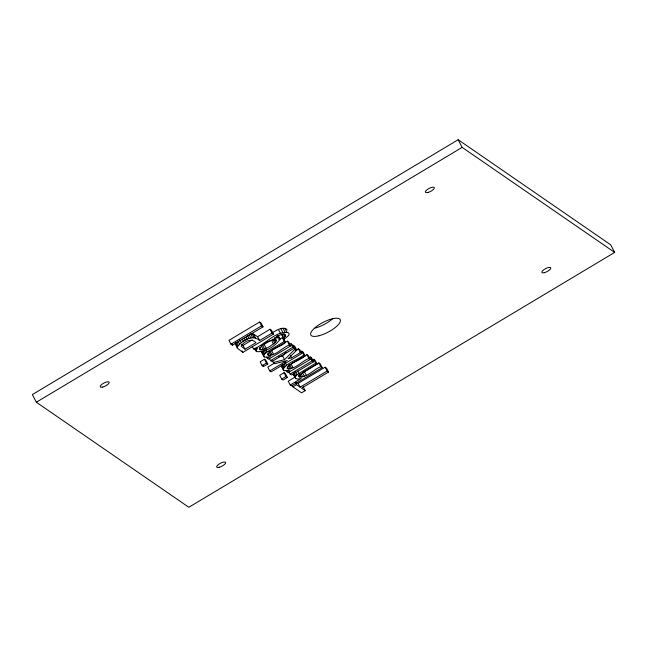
<?xml version="1.0" encoding="UTF-8"?>
<svg xmlns="http://www.w3.org/2000/svg" width="647" height="647" viewBox="0 0 647 647"><rect width="100%" height="100%" fill="white"/><g stroke="black" fill="none" stroke-linecap="round" stroke-linejoin="round"><path stroke-width="0.97" d="M290.236 385.005L301.211 378.438L297.863 379.069L295.792 378.624L295.226 376.983L296.981 374.734L315.72 363.161L317.062 364.091L300.685 374.031L299.351 375.252L298.914 376.198L299.302 376.877C307.454 377.67 313.706 369.235 320.839 366.687L322.19 367.617L291.579 385.935L290.236 385.005L288.23 381.188L294.992 377.136M252.322 346.566L253.519 348.854C265.011 345.134 275.21 330.568 288.279 332.671L289.12 333.828L288.788 335.324L284.259 339.125L283.491 337.896L285.505 336.108L285.181 334.539C281.219 333.027 277.498 336.763 274.158 338.268L278.445 337.718L279.827 338.696L279.884 339.538C274.838 346.493 265.27 352.429 256.576 351.612L254.902 348.733M237.174 347.374C241.282 340.856 252.637 333.86 259.593 340.516L272.039 333.068L273.487 334.07L242.876 352.389L237.368 348.215L235.176 343.549L236.745 345.716M263.774 356.335L261.768 352.51L261.986 350.892L263.984 354.718L263.774 356.335L264.283 356.918L266.653 357.37L270.462 356.473L267.308 358.357L266.507 356.829M286.88 371.839L290.034 369.955L284.858 370.804L283.855 370.399L283.257 369.057C287.697 361.988 297.685 360.233 303.815 354.96L305.158 355.89C299.99 360.622 290.673 361.98 287.066 368.2L287.397 368.644C295.55 369.526 301.769 361.066 308.926 358.478L310.269 359.408L288.093 372.68L286.087 370.31M256.107 351.03L257.433 348.11L254.764 349.712L253.519 348.854M275.573 342.085L276.374 340.71L276.018 339.821C269.71 339.586 262.973 343.775 259.261 348.79L259.593 349.679C265.626 350.132 271.101 345.724 275.573 342.085L273.972 339.028M263.984 354.718L267.025 351.871L284.243 341.47L285.586 342.4C280.418 347.14 271.093 348.498 267.486 354.71L267.818 355.163C275.978 356.036 282.189 347.576 289.346 344.988L290.689 345.919L268.521 359.19L267.308 358.357M278.808 356.772L282.561 355.826L286.095 352.275M272.5 360.953L273.301 362.482L284.559 359.651L295.161 349L293.164 345.175L294.822 346.323L296.827 350.14L288.109 358.737L291.611 357.864L300.402 352.607L301.745 353.537L271.133 371.855L269.791 370.925L267.793 367.1L274.441 363.121M458.165 139.72L32.35 394.581L36.345 402.224L188.835 507.28L614.65 252.419L610.655 244.776L458.165 139.72L462.16 147.37L614.65 252.419M36.345 402.224L462.16 147.37M259.576 322.036L228.965 340.354L230.971 344.18L232.419 345.183L263.03 326.856L261.032 323.039L259.576 322.036L261.574 325.862L263.03 326.856M230.971 344.18L261.574 325.862M241.638 344.439L243.037 345.401L252.298 339.861M252.581 337.645L250.583 333.82L253.543 334.119L257.595 336.691L270.042 329.242L271.489 330.245L273.487 334.07M245.043 349.226L255.977 342.675C251.699 337.645 243.62 341.349 241.153 346.202L245.043 349.226L243.037 345.401M278.833 339.691L282.238 337.653L283.588 338.575L285.586 342.4M290.689 345.919L288.691 342.093L287.349 341.171L272.25 350.043M264.453 359.239L260.134 361.827L262.132 365.652L263.483 366.582L267.801 363.994L265.804 360.169L264.453 359.239L266.451 363.064L267.801 363.994M262.132 365.652L266.451 363.064M270.567 360.605L292.743 347.334L294.086 348.256L271.918 361.527L270.567 360.605L269.37 358.309M295.202 350.698L298.396 348.782L299.747 349.712L301.745 353.537M300.111 352.154L301.817 351.135L303.16 352.065L305.158 355.89M269.791 370.925L287.244 360.476L275.04 363.687L273.301 362.482M310.269 359.408L308.271 355.583L306.921 354.653L291.829 363.525M284.033 372.729L279.706 375.317L281.712 379.134L283.054 380.064L287.373 377.476L285.376 373.651L284.033 372.729L286.031 376.554L287.373 377.476M308.611 358.017L310.317 356.99L311.66 357.92L313.666 361.746L291.49 375.017L290.147 374.087L288.942 371.79M312.064 360.322L313.722 359.336L315.065 360.266L317.062 364.091M281.712 379.134L286.031 376.554M290.147 374.087L312.315 360.816L313.666 361.746M306.71 370.124L318.842 362.862L320.184 363.792L322.19 367.617M296.682 382.353L298.13 383.356L325.134 367.197L326.581 368.2L328.579 372.017L301.583 388.176L305.198 390.667L301.583 392.826L292.897 386.841L292.096 385.313M292.897 386.841L296.504 384.682L300.135 387.181L327.131 371.022L328.579 372.017M272.193 332.704C276.382 330.512 281.388 326.816 286.281 328.846L287.122 330.002M303.039 372.106L305.918 370.577M264.566 349.016L262.569 345.199L271.449 340.136L273.446 343.961M295.161 349L296.827 350.14M283.257 369.057L281.259 365.24L283.855 370.399M261.768 352.51L262.278 353.092M325.134 367.197L327.131 371.022M318.842 362.862L320.839 366.687M313.722 359.336L315.72 363.161M310.317 356.99L312.315 360.816M306.921 354.653L308.926 358.478M301.817 351.135L303.815 354.96M298.396 348.782L300.402 352.607M284.866 328.28L286.864 332.105M294.086 348.256L292.088 344.43L290.746 343.508L292.743 347.334M283.014 328.207L285.012 332.032M304.325 371.483L306.322 375.309M284.3 333.812L285.505 336.108M280.83 328.611L282.828 332.429M287.349 341.171L289.346 344.988M283.2 333.852L284.801 336.917M302.392 372.421L304.397 376.247M284.259 339.125L281.494 334.07L283.491 337.896M278.404 329.428L280.402 333.254M282.238 337.653L284.243 341.47M301.162 373.772L302.764 376.829M290.406 355.575L291.611 357.864M299.69 374.071L301.292 377.136M297.669 371.046L298.865 373.335M298.898 374.856L300.095 377.144M278.226 335.639L279.827 338.696M278.064 335.753L279.261 338.041M277.887 335.712L279.884 339.538M298.502 375.349L299.302 376.877M277.652 336.189L278.445 337.718M295.38 371.677L296.981 374.734M303.192 386.841L305.198 390.667M276.528 336.117L277.328 337.645M291.085 363.938L293.083 367.755M294.223 372.85L295.825 375.907M289.613 364.56L291.611 368.386M275.582 339.182L276.374 340.71M293.228 373.165L295.226 376.983M270.042 329.242L272.039 333.068M295.792 378.624L293.204 374.087L295.21 377.913M288.408 364.932L290.406 368.758M298.13 383.356L300.135 387.181M282.561 355.826L284.559 359.651M287.381 366.679L288.578 368.968M285.003 362.296L286.605 365.361M272.694 339.141L274.692 342.967M295.307 382.385L296.504 384.682M284.065 364.075L285.27 366.372M282.642 364.253L284.243 367.31M281.963 365.143L283.564 368.2M281.348 365.992L283.346 369.817M271.505 350.448L273.503 354.273M270.034 351.078L272.039 354.904M268.828 351.45L270.826 355.276M264.154 344.503L266.152 348.321M267.801 353.189L269.006 355.486M265.828 349.582L267.025 351.871M257.595 336.691L259.593 340.516M264.494 350.585L265.691 352.882M261.153 345.692L263.151 349.509M263.07 350.763L264.672 353.82M253.543 334.119L255.541 337.944M259.73 347.657L260.927 349.946M261.679 351.75L264.283 356.918M252.144 333.803L254.142 337.629M249.265 334.92L250.866 337.985M255.29 348.725L256.091 350.253M255.379 349.315L256.576 351.612M247.445 335.51L249.046 338.567M262.682 365.045L263.483 366.582M245.989 337.022L247.194 339.319M244.097 337.944L245.294 340.241M242.164 339.028L243.361 341.325M239.665 339.626L241.266 342.684M237.926 340.993L239.519 344.05M242.083 350.86L242.876 352.389M236.616 342.271L238.217 345.328M235.443 342.603L237.449 346.428M231.618 343.654L232.419 345.183M332.89 318.47A16.604 5.491 -27.6 0 1 315.121 328.078M427.926 192.45A5.03 1.666 -27.6 0 0 434.363 187.711A5.03 1.666 -27.6 0 0 427.287 189.547A5.03 1.666 -27.6 0 0 427.926 192.45M102.76 387.068A5.03 1.666 -27.6 0 0 109.197 382.328A5.03 1.666 -27.6 0 0 102.121 384.164A5.03 1.666 -27.6 0 0 102.76 387.068M219.204 467.288A5.03 1.666 -27.6 0 0 225.649 462.556A5.03 1.666 -27.6 0 0 218.565 464.392A5.03 1.666 -27.6 0 0 219.204 467.288M544.37 272.67A5.03 1.666 -27.6 0 0 550.815 267.939A5.03 1.666 -27.6 0 0 543.731 269.775A5.03 1.666 -27.6 0 0 544.37 272.67M319.117 335.728A16.604 5.491 -27.6 0 0 340.379 320.095A16.604 5.491 -27.6 0 0 316.998 326.153A16.604 5.491 -27.6 0 0 319.117 335.728"/></g></svg>
